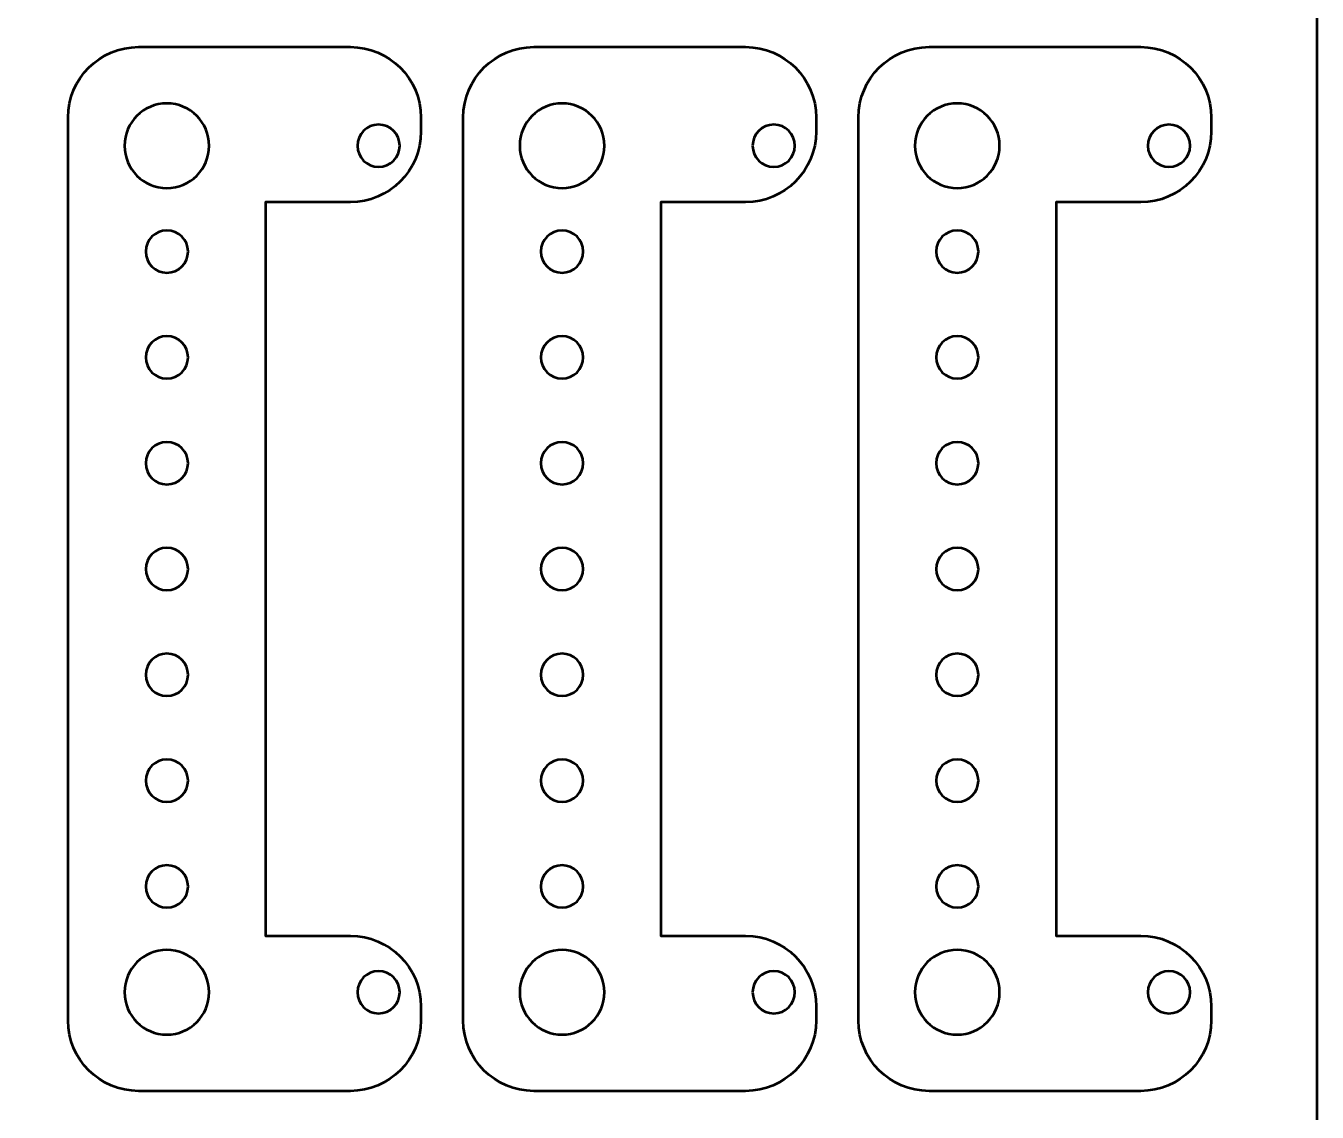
# Model space of a CAD drawing. Header units: centimetres. Extents: x -10.5 to 10.4, y -14.9 to 14.9.
# Drawn here: x 1.25 to 10.4, y -5.05 to 2.65 of the extents above; entities that cross this region are included whole.
import ezdxf

# ---------------------------------------------------------------- set-up
doc = ezdxf.new("R2010")
doc.units = ezdxf.units.CM
doc.header["$MEASUREMENT"] = 0
doc.layers.add('Layer 1', color=7, linetype='Continuous')

msp = doc.modelspace()

# ---------------------------------------------------------------- linework, layer by layer
at = {"layer": 'Layer 1', "color": 1, "lineweight": 53}
msp.add_open_spline([(-10.5, -14.45), (-10.5, -14.45), (-10.5, 14.45), (-10.5, 14.45), (-10.5, 14.45), (-10.5, 14.72614), (-10.27614, 14.95), (-10, 14.95), (-10, 14.95), (-10, 14.95), (9.9, 14.95), (9.9, 14.95), (9.9, 14.95), (10.17614, 14.95), (10.4, 14.72614), (10.4, 14.45), (10.4, 14.45), (10.4, 14.45), (10.4, -14.45), (10.4, -14.45), (10.4, -14.45), (10.4, -14.72614), (10.17614, -14.95), (9.9, -14.95), (9.9, -14.95), (9.9, -14.95), (-10, -14.95), (-10, -14.95), (-10, -14.95), (-10.27614, -14.95), (-10.5, -14.72614), (-10.5, -14.45)], degree=3, knots=[0, 0, 0, 0, 0.1111111, 0.1111111, 0.1111111, 0.1111111, 0.2222222, 0.2222222, 0.2222222, 0.2222222, 0.3333333, 0.3333333, 0.3333333, 0.3333333, 0.4444444, 0.4444444, 0.4444444, 0.4444444, 0.5555556, 0.5555556, 0.5555556, 0.5555556, 0.6666667, 0.6666667, 0.6666667, 0.6666667, 0.7777778, 0.7777778, 0.7777778, 0.7777778, 1, 1, 1, 1], dxfattribs=at)
at = {"layer": 'Layer 1', "color": 3, "lineweight": 53}
for points in [[(1.55, -3.9), (1.55, -3.9), (1.55, -4.4), (1.55, -4.4), (1.55, -4.4), (1.55, -4.67614), (1.77386, -4.9), (2.05, -4.9), (2.05, -4.9), (2.05, -4.9), (2.2125, -4.9), (2.2125, -4.9), (2.2125, -4.9), (2.2125, -4.9), (2.26577, -4.9), (2.26577, -4.9), (2.26577, -4.9), (2.26577, -4.9), (2.31567, -4.9), (2.31567, -4.9), (2.31567, -4.9), (2.31567, -4.9), (2.3623, -4.9), (2.3623, -4.9), (2.3623, -4.9), (2.3623, -4.9), (2.40576, -4.9), (2.40576, -4.9), (2.40576, -4.9), (2.40576, -4.9), (2.44615, -4.9), (2.44615, -4.9), (2.44615, -4.9), (2.44615, -4.9), (2.45, -4.9), (2.45, -4.9), (2.45, -4.9), (2.45, -4.9), (3.05, -4.9), (3.05, -4.9), (3.05, -4.9), (3.05, -4.9), (3.55, -4.9), (3.55, -4.9), (3.55, -4.9), (3.82614, -4.9), (4.05, -4.67614), (4.05, -4.4), (4.05, -4.4), (4.05, -4.4), (4.05, -4.3), (4.05, -4.3), (4.05, -4.3), (4.05, -4.02386), (3.82614, -3.8), (3.55, -3.8), (3.55, -3.8), (3.55, -3.8), (2.95, -3.8), (2.95, -3.8), (2.95, -3.8), (2.95, -3.8), (2.95, -3.2), (2.95, -3.2), (2.95, -3.2), (2.95, -3.2), (2.95, 0.5), (2.95, 0.5), (2.95, 0.5), (2.95, 0.5), (2.95, 1.4), (2.95, 1.4), (2.95, 1.4), (2.95, 1.4), (3.05, 1.4), (3.05, 1.4), (3.05, 1.4), (3.05, 1.4), (3.55, 1.4), (3.55, 1.4), (3.55, 1.4), (3.82614, 1.4), (4.05, 1.62386), (4.05, 1.9), (4.05, 1.9), (4.05, 1.9), (4.05, 2), (4.05, 2), (4.05, 2), (4.05, 2.27614), (3.82614, 2.5), (3.55, 2.5), (3.55, 2.5), (3.55, 2.5), (2.45, 2.5), (2.45, 2.5), (2.45, 2.5), (2.45, 2.5), (2.2125, 2.5), (2.2125, 2.5), (2.2125, 2.5), (2.2125, 2.5), (2.05, 2.5), (2.05, 2.5), (2.05, 2.5), (1.77386, 2.5), (1.55, 2.27614), (1.55, 2), (1.55, 2), (1.55, 0.82683), (1.55, -3.03746), (1.55, -3.9)], [(4.35, -3.9), (4.35, -3.9), (4.35, -4.4), (4.35, -4.4), (4.35, -4.4), (4.35, -4.67614), (4.57386, -4.9), (4.85, -4.9), (4.85, -4.9), (4.85, -4.9), (5.0125, -4.9), (5.0125, -4.9), (5.0125, -4.9), (5.0125, -4.9), (5.06577, -4.9), (5.06577, -4.9), (5.06577, -4.9), (5.06577, -4.9), (5.11567, -4.9), (5.11567, -4.9), (5.11567, -4.9), (5.11567, -4.9), (5.1623, -4.9), (5.1623, -4.9), (5.1623, -4.9), (5.1623, -4.9), (5.20576, -4.9), (5.20576, -4.9), (5.20576, -4.9), (5.20576, -4.9), (5.24615, -4.9), (5.24615, -4.9), (5.24615, -4.9), (5.24615, -4.9), (5.25, -4.9), (5.25, -4.9), (5.25, -4.9), (5.25, -4.9), (5.85, -4.9), (5.85, -4.9), (5.85, -4.9), (5.85, -4.9), (6.35, -4.9), (6.35, -4.9), (6.35, -4.9), (6.62614, -4.9), (6.85, -4.67614), (6.85, -4.4), (6.85, -4.4), (6.85, -4.4), (6.85, -4.3), (6.85, -4.3), (6.85, -4.3), (6.85, -4.02386), (6.62614, -3.8), (6.35, -3.8), (6.35, -3.8), (6.35, -3.8), (5.75, -3.8), (5.75, -3.8), (5.75, -3.8), (5.75, -3.8), (5.75, -3.2), (5.75, -3.2), (5.75, -3.2), (5.75, -3.2), (5.75, 0.5), (5.75, 0.5), (5.75, 0.5), (5.75, 0.5), (5.75, 1.4), (5.75, 1.4), (5.75, 1.4), (5.75, 1.4), (5.85, 1.4), (5.85, 1.4), (5.85, 1.4), (5.85, 1.4), (6.35, 1.4), (6.35, 1.4), (6.35, 1.4), (6.62614, 1.4), (6.85, 1.62386), (6.85, 1.9), (6.85, 1.9), (6.85, 1.9), (6.85, 2), (6.85, 2), (6.85, 2), (6.85, 2.27614), (6.62614, 2.5), (6.35, 2.5), (6.35, 2.5), (6.35, 2.5), (5.25, 2.5), (5.25, 2.5), (5.25, 2.5), (5.25, 2.5), (5.0125, 2.5), (5.0125, 2.5), (5.0125, 2.5), (5.0125, 2.5), (4.85, 2.5), (4.85, 2.5), (4.85, 2.5), (4.57386, 2.5), (4.35, 2.27614), (4.35, 2), (4.35, 2), (4.35, 0.82683), (4.35, -3.03746), (4.35, -3.9)], [(7.15, -3.9), (7.15, -3.9), (7.15, -4.4), (7.15, -4.4), (7.15, -4.4), (7.15, -4.67614), (7.37386, -4.9), (7.65, -4.9), (7.65, -4.9), (7.65, -4.9), (7.8125, -4.9), (7.8125, -4.9), (7.8125, -4.9), (7.8125, -4.9), (7.86577, -4.9), (7.86577, -4.9), (7.86577, -4.9), (7.86577, -4.9), (7.91567, -4.9), (7.91567, -4.9), (7.91567, -4.9), (7.91567, -4.9), (7.9623, -4.9), (7.9623, -4.9), (7.9623, -4.9), (7.9623, -4.9), (8.00576, -4.9), (8.00576, -4.9), (8.00576, -4.9), (8.00576, -4.9), (8.04615, -4.9), (8.04615, -4.9), (8.04615, -4.9), (8.04615, -4.9), (8.05, -4.9), (8.05, -4.9), (8.05, -4.9), (8.05, -4.9), (8.65, -4.9), (8.65, -4.9), (8.65, -4.9), (8.65, -4.9), (9.15, -4.9), (9.15, -4.9), (9.15, -4.9), (9.42614, -4.9), (9.65, -4.67614), (9.65, -4.4), (9.65, -4.4), (9.65, -4.4), (9.65, -4.3), (9.65, -4.3), (9.65, -4.3), (9.65, -4.02386), (9.42614, -3.8), (9.15, -3.8), (9.15, -3.8), (9.15, -3.8), (8.55, -3.8), (8.55, -3.8), (8.55, -3.8), (8.55, -3.8), (8.55, -3.2), (8.55, -3.2), (8.55, -3.2), (8.55, -3.2), (8.55, 0.5), (8.55, 0.5), (8.55, 0.5), (8.55, 0.5), (8.55, 1.4), (8.55, 1.4), (8.55, 1.4), (8.55, 1.4), (8.65, 1.4), (8.65, 1.4), (8.65, 1.4), (8.65, 1.4), (9.15, 1.4), (9.15, 1.4), (9.15, 1.4), (9.42614, 1.4), (9.65, 1.62386), (9.65, 1.9), (9.65, 1.9), (9.65, 1.9), (9.65, 2), (9.65, 2), (9.65, 2), (9.65, 2.27614), (9.42614, 2.5), (9.15, 2.5), (9.15, 2.5), (9.15, 2.5), (8.05, 2.5), (8.05, 2.5), (8.05, 2.5), (8.05, 2.5), (7.8125, 2.5), (7.8125, 2.5), (7.8125, 2.5), (7.8125, 2.5), (7.65, 2.5), (7.65, 2.5), (7.65, 2.5), (7.37386, 2.5), (7.15, 2.27614), (7.15, 2), (7.15, 2), (7.15, 0.82683), (7.15, -3.03746), (7.15, -3.9)]]:
    msp.add_open_spline(points, degree=3, knots=[0, 0, 0, 0, 0.0344828, 0.0344828, 0.0344828, 0.0344828, 0.0689655, 0.0689655, 0.0689655, 0.0689655, 0.1034483, 0.1034483, 0.1034483, 0.1034483, 0.137931, 0.137931, 0.137931, 0.137931, 0.1724138, 0.1724138, 0.1724138, 0.1724138, 0.2068966, 0.2068966, 0.2068966, 0.2068966, 0.2413793, 0.2413793, 0.2413793, 0.2413793, 0.2758621, 0.2758621, 0.2758621, 0.2758621, 0.3103448, 0.3103448, 0.3103448, 0.3103448, 0.3448276, 0.3448276, 0.3448276, 0.3448276, 0.3793103, 0.3793103, 0.3793103, 0.3793103, 0.4137931, 0.4137931, 0.4137931, 0.4137931, 0.4482759, 0.4482759, 0.4482759, 0.4482759, 0.4827586, 0.4827586, 0.4827586, 0.4827586, 0.5172414, 0.5172414, 0.5172414, 0.5172414, 0.5517241, 0.5517241, 0.5517241, 0.5517241, 0.5862069, 0.5862069, 0.5862069, 0.5862069, 0.6206897, 0.6206897, 0.6206897, 0.6206897, 0.6551724, 0.6551724, 0.6551724, 0.6551724, 0.6896552, 0.6896552, 0.6896552, 0.6896552, 0.7241379, 0.7241379, 0.7241379, 0.7241379, 0.7586207, 0.7586207, 0.7586207, 0.7586207, 0.7931034, 0.7931034, 0.7931034, 0.7931034, 0.8275862, 0.8275862, 0.8275862, 0.8275862, 0.862069, 0.862069, 0.862069, 0.862069, 0.8965517, 0.8965517, 0.8965517, 0.8965517, 0.9310345, 0.9310345, 0.9310345, 0.9310345, 1, 1, 1, 1], dxfattribs=at)
at = {"layer": 'Layer 1', "lineweight": 53}
for points in [[(1.95, 1.8), (1.95, 1.96569), (2.08431, 2.1), (2.25, 2.1), (2.25, 2.1), (2.41569, 2.1), (2.55, 1.96569), (2.55, 1.8), (2.55, 1.8), (2.55, 1.63431), (2.41569, 1.5), (2.25, 1.5), (2.25, 1.5), (2.08431, 1.5), (1.95, 1.63431), (1.95, 1.8)], [(4.75, 1.8), (4.75, 1.96569), (4.88431, 2.1), (5.05, 2.1), (5.05, 2.1), (5.21569, 2.1), (5.35, 1.96569), (5.35, 1.8), (5.35, 1.8), (5.35, 1.63431), (5.21569, 1.5), (5.05, 1.5), (5.05, 1.5), (4.88431, 1.5), (4.75, 1.63431), (4.75, 1.8)], [(7.55, 1.8), (7.55, 1.96569), (7.68431, 2.1), (7.85, 2.1), (7.85, 2.1), (8.01569, 2.1), (8.15, 1.96569), (8.15, 1.8), (8.15, 1.8), (8.15, 1.63431), (8.01569, 1.5), (7.85, 1.5), (7.85, 1.5), (7.68431, 1.5), (7.55, 1.63431), (7.55, 1.8)], [(3.6, 1.8), (3.6, 1.88284), (3.66716, 1.95), (3.75, 1.95), (3.75, 1.95), (3.83284, 1.95), (3.9, 1.88284), (3.9, 1.8), (3.9, 1.8), (3.9, 1.71716), (3.83284, 1.65), (3.75, 1.65), (3.75, 1.65), (3.66716, 1.65), (3.6, 1.71716), (3.6, 1.8)], [(6.4, 1.8), (6.4, 1.88284), (6.46716, 1.95), (6.55, 1.95), (6.55, 1.95), (6.63284, 1.95), (6.7, 1.88284), (6.7, 1.8), (6.7, 1.8), (6.7, 1.71716), (6.63284, 1.65), (6.55, 1.65), (6.55, 1.65), (6.46716, 1.65), (6.4, 1.71716), (6.4, 1.8)], [(9.2, 1.8), (9.2, 1.88284), (9.26716, 1.95), (9.35, 1.95), (9.35, 1.95), (9.43284, 1.95), (9.5, 1.88284), (9.5, 1.8), (9.5, 1.8), (9.5, 1.71716), (9.43284, 1.65), (9.35, 1.65), (9.35, 1.65), (9.26716, 1.65), (9.2, 1.71716), (9.2, 1.8)], [(2.1, 1.05), (2.1, 1.13284), (2.16716, 1.2), (2.25, 1.2), (2.25, 1.2), (2.33284, 1.2), (2.4, 1.13284), (2.4, 1.05), (2.4, 1.05), (2.4, 0.96716), (2.33284, 0.9), (2.25, 0.9), (2.25, 0.9), (2.16716, 0.9), (2.1, 0.96716), (2.1, 1.05)], [(4.9, 1.05), (4.9, 1.13284), (4.96716, 1.2), (5.05, 1.2), (5.05, 1.2), (5.13284, 1.2), (5.2, 1.13284), (5.2, 1.05), (5.2, 1.05), (5.2, 0.96716), (5.13284, 0.9), (5.05, 0.9), (5.05, 0.9), (4.96716, 0.9), (4.9, 0.96716), (4.9, 1.05)], [(7.7, 1.05), (7.7, 1.13284), (7.76716, 1.2), (7.85, 1.2), (7.85, 1.2), (7.93284, 1.2), (8, 1.13284), (8, 1.05), (8, 1.05), (8, 0.96716), (7.93284, 0.9), (7.85, 0.9), (7.85, 0.9), (7.76716, 0.9), (7.7, 0.96716), (7.7, 1.05)], [(2.1, 0.3), (2.1, 0.38284), (2.16716, 0.45), (2.25, 0.45), (2.25, 0.45), (2.33284, 0.45), (2.4, 0.38284), (2.4, 0.3), (2.4, 0.3), (2.4, 0.21716), (2.33284, 0.15), (2.25, 0.15), (2.25, 0.15), (2.16716, 0.15), (2.1, 0.21716), (2.1, 0.3)], [(4.9, 0.3), (4.9, 0.38284), (4.96716, 0.45), (5.05, 0.45), (5.05, 0.45), (5.13284, 0.45), (5.2, 0.38284), (5.2, 0.3), (5.2, 0.3), (5.2, 0.21716), (5.13284, 0.15), (5.05, 0.15), (5.05, 0.15), (4.96716, 0.15), (4.9, 0.21716), (4.9, 0.3)], [(7.7, 0.3), (7.7, 0.38284), (7.76716, 0.45), (7.85, 0.45), (7.85, 0.45), (7.93284, 0.45), (8, 0.38284), (8, 0.3), (8, 0.3), (8, 0.21716), (7.93284, 0.15), (7.85, 0.15), (7.85, 0.15), (7.76716, 0.15), (7.7, 0.21716), (7.7, 0.3)], [(2.1, -0.45), (2.1, -0.36716), (2.16716, -0.3), (2.25, -0.3), (2.25, -0.3), (2.33284, -0.3), (2.4, -0.36716), (2.4, -0.45), (2.4, -0.45), (2.4, -0.53284), (2.33284, -0.6), (2.25, -0.6), (2.25, -0.6), (2.16716, -0.6), (2.1, -0.53284), (2.1, -0.45)], [(4.9, -0.45), (4.9, -0.36716), (4.96716, -0.3), (5.05, -0.3), (5.05, -0.3), (5.13284, -0.3), (5.2, -0.36716), (5.2, -0.45), (5.2, -0.45), (5.2, -0.53284), (5.13284, -0.6), (5.05, -0.6), (5.05, -0.6), (4.96716, -0.6), (4.9, -0.53284), (4.9, -0.45)], [(7.7, -0.45), (7.7, -0.36716), (7.76716, -0.3), (7.85, -0.3), (7.85, -0.3), (7.93284, -0.3), (8, -0.36716), (8, -0.45), (8, -0.45), (8, -0.53284), (7.93284, -0.6), (7.85, -0.6), (7.85, -0.6), (7.76716, -0.6), (7.7, -0.53284), (7.7, -0.45)], [(2.1, -1.2), (2.1, -1.11716), (2.16716, -1.05), (2.25, -1.05), (2.25, -1.05), (2.33284, -1.05), (2.4, -1.11716), (2.4, -1.2), (2.4, -1.2), (2.4, -1.28284), (2.33284, -1.35), (2.25, -1.35), (2.25, -1.35), (2.16716, -1.35), (2.1, -1.28284), (2.1, -1.2)], [(4.9, -1.2), (4.9, -1.11716), (4.96716, -1.05), (5.05, -1.05), (5.05, -1.05), (5.13284, -1.05), (5.2, -1.11716), (5.2, -1.2), (5.2, -1.2), (5.2, -1.28284), (5.13284, -1.35), (5.05, -1.35), (5.05, -1.35), (4.96716, -1.35), (4.9, -1.28284), (4.9, -1.2)], [(7.7, -1.2), (7.7, -1.11716), (7.76716, -1.05), (7.85, -1.05), (7.85, -1.05), (7.93284, -1.05), (8, -1.11716), (8, -1.2), (8, -1.2), (8, -1.28284), (7.93284, -1.35), (7.85, -1.35), (7.85, -1.35), (7.76716, -1.35), (7.7, -1.28284), (7.7, -1.2)], [(2.1, -1.95), (2.1, -1.86716), (2.16716, -1.8), (2.25, -1.8), (2.25, -1.8), (2.33284, -1.8), (2.4, -1.86716), (2.4, -1.95), (2.4, -1.95), (2.4, -2.03284), (2.33284, -2.1), (2.25, -2.1), (2.25, -2.1), (2.16716, -2.1), (2.1, -2.03284), (2.1, -1.95)], [(4.9, -1.95), (4.9, -1.86716), (4.96716, -1.8), (5.05, -1.8), (5.05, -1.8), (5.13284, -1.8), (5.2, -1.86716), (5.2, -1.95), (5.2, -1.95), (5.2, -2.03284), (5.13284, -2.1), (5.05, -2.1), (5.05, -2.1), (4.96716, -2.1), (4.9, -2.03284), (4.9, -1.95)], [(7.7, -1.95), (7.7, -1.86716), (7.76716, -1.8), (7.85, -1.8), (7.85, -1.8), (7.93284, -1.8), (8, -1.86716), (8, -1.95), (8, -1.95), (8, -2.03284), (7.93284, -2.1), (7.85, -2.1), (7.85, -2.1), (7.76716, -2.1), (7.7, -2.03284), (7.7, -1.95)], [(2.1, -2.7), (2.1, -2.61716), (2.16716, -2.55), (2.25, -2.55), (2.25, -2.55), (2.33284, -2.55), (2.4, -2.61716), (2.4, -2.7), (2.4, -2.7), (2.4, -2.78284), (2.33284, -2.85), (2.25, -2.85), (2.25, -2.85), (2.16716, -2.85), (2.1, -2.78284), (2.1, -2.7)], [(4.9, -2.7), (4.9, -2.61716), (4.96716, -2.55), (5.05, -2.55), (5.05, -2.55), (5.13284, -2.55), (5.2, -2.61716), (5.2, -2.7), (5.2, -2.7), (5.2, -2.78284), (5.13284, -2.85), (5.05, -2.85), (5.05, -2.85), (4.96716, -2.85), (4.9, -2.78284), (4.9, -2.7)], [(7.7, -2.7), (7.7, -2.61716), (7.76716, -2.55), (7.85, -2.55), (7.85, -2.55), (7.93284, -2.55), (8, -2.61716), (8, -2.7), (8, -2.7), (8, -2.78284), (7.93284, -2.85), (7.85, -2.85), (7.85, -2.85), (7.76716, -2.85), (7.7, -2.78284), (7.7, -2.7)], [(2.1, -3.45), (2.1, -3.36716), (2.16716, -3.3), (2.25, -3.3), (2.25, -3.3), (2.33284, -3.3), (2.4, -3.36716), (2.4, -3.45), (2.4, -3.45), (2.4, -3.53284), (2.33284, -3.6), (2.25, -3.6), (2.25, -3.6), (2.16716, -3.6), (2.1, -3.53284), (2.1, -3.45)], [(4.9, -3.45), (4.9, -3.36716), (4.96716, -3.3), (5.05, -3.3), (5.05, -3.3), (5.13284, -3.3), (5.2, -3.36716), (5.2, -3.45), (5.2, -3.45), (5.2, -3.53284), (5.13284, -3.6), (5.05, -3.6), (5.05, -3.6), (4.96716, -3.6), (4.9, -3.53284), (4.9, -3.45)], [(7.7, -3.45), (7.7, -3.36716), (7.76716, -3.3), (7.85, -3.3), (7.85, -3.3), (7.93284, -3.3), (8, -3.36716), (8, -3.45), (8, -3.45), (8, -3.53284), (7.93284, -3.6), (7.85, -3.6), (7.85, -3.6), (7.76716, -3.6), (7.7, -3.53284), (7.7, -3.45)], [(1.95, -4.2), (1.95, -4.03431), (2.08431, -3.9), (2.25, -3.9), (2.25, -3.9), (2.41569, -3.9), (2.55, -4.03431), (2.55, -4.2), (2.55, -4.2), (2.55, -4.36569), (2.41569, -4.5), (2.25, -4.5), (2.25, -4.5), (2.08431, -4.5), (1.95, -4.36569), (1.95, -4.2)], [(4.75, -4.2), (4.75, -4.03431), (4.88431, -3.9), (5.05, -3.9), (5.05, -3.9), (5.21569, -3.9), (5.35, -4.03431), (5.35, -4.2), (5.35, -4.2), (5.35, -4.36569), (5.21569, -4.5), (5.05, -4.5), (5.05, -4.5), (4.88431, -4.5), (4.75, -4.36569), (4.75, -4.2)], [(7.55, -4.2), (7.55, -4.03431), (7.68431, -3.9), (7.85, -3.9), (7.85, -3.9), (8.01569, -3.9), (8.15, -4.03431), (8.15, -4.2), (8.15, -4.2), (8.15, -4.36569), (8.01569, -4.5), (7.85, -4.5), (7.85, -4.5), (7.68431, -4.5), (7.55, -4.36569), (7.55, -4.2)], [(3.6, -4.2), (3.6, -4.11716), (3.66716, -4.05), (3.75, -4.05), (3.75, -4.05), (3.83284, -4.05), (3.9, -4.11716), (3.9, -4.2), (3.9, -4.2), (3.9, -4.28284), (3.83284, -4.35), (3.75, -4.35), (3.75, -4.35), (3.66716, -4.35), (3.6, -4.28284), (3.6, -4.2)], [(6.4, -4.2), (6.4, -4.11716), (6.46716, -4.05), (6.55, -4.05), (6.55, -4.05), (6.63284, -4.05), (6.7, -4.11716), (6.7, -4.2), (6.7, -4.2), (6.7, -4.28284), (6.63284, -4.35), (6.55, -4.35), (6.55, -4.35), (6.46716, -4.35), (6.4, -4.28284), (6.4, -4.2)], [(9.2, -4.2), (9.2, -4.11716), (9.26716, -4.05), (9.35, -4.05), (9.35, -4.05), (9.43284, -4.05), (9.5, -4.11716), (9.5, -4.2), (9.5, -4.2), (9.5, -4.28284), (9.43284, -4.35), (9.35, -4.35), (9.35, -4.35), (9.26716, -4.35), (9.2, -4.28284), (9.2, -4.2)]]:
    msp.add_open_spline(points, degree=3, knots=[0, 0, 0, 0, 0.2, 0.2, 0.2, 0.2, 0.4, 0.4, 0.4, 0.4, 0.6, 0.6, 0.6, 0.6, 1, 1, 1, 1], dxfattribs=at)

doc.saveas('drawing.dxf')
